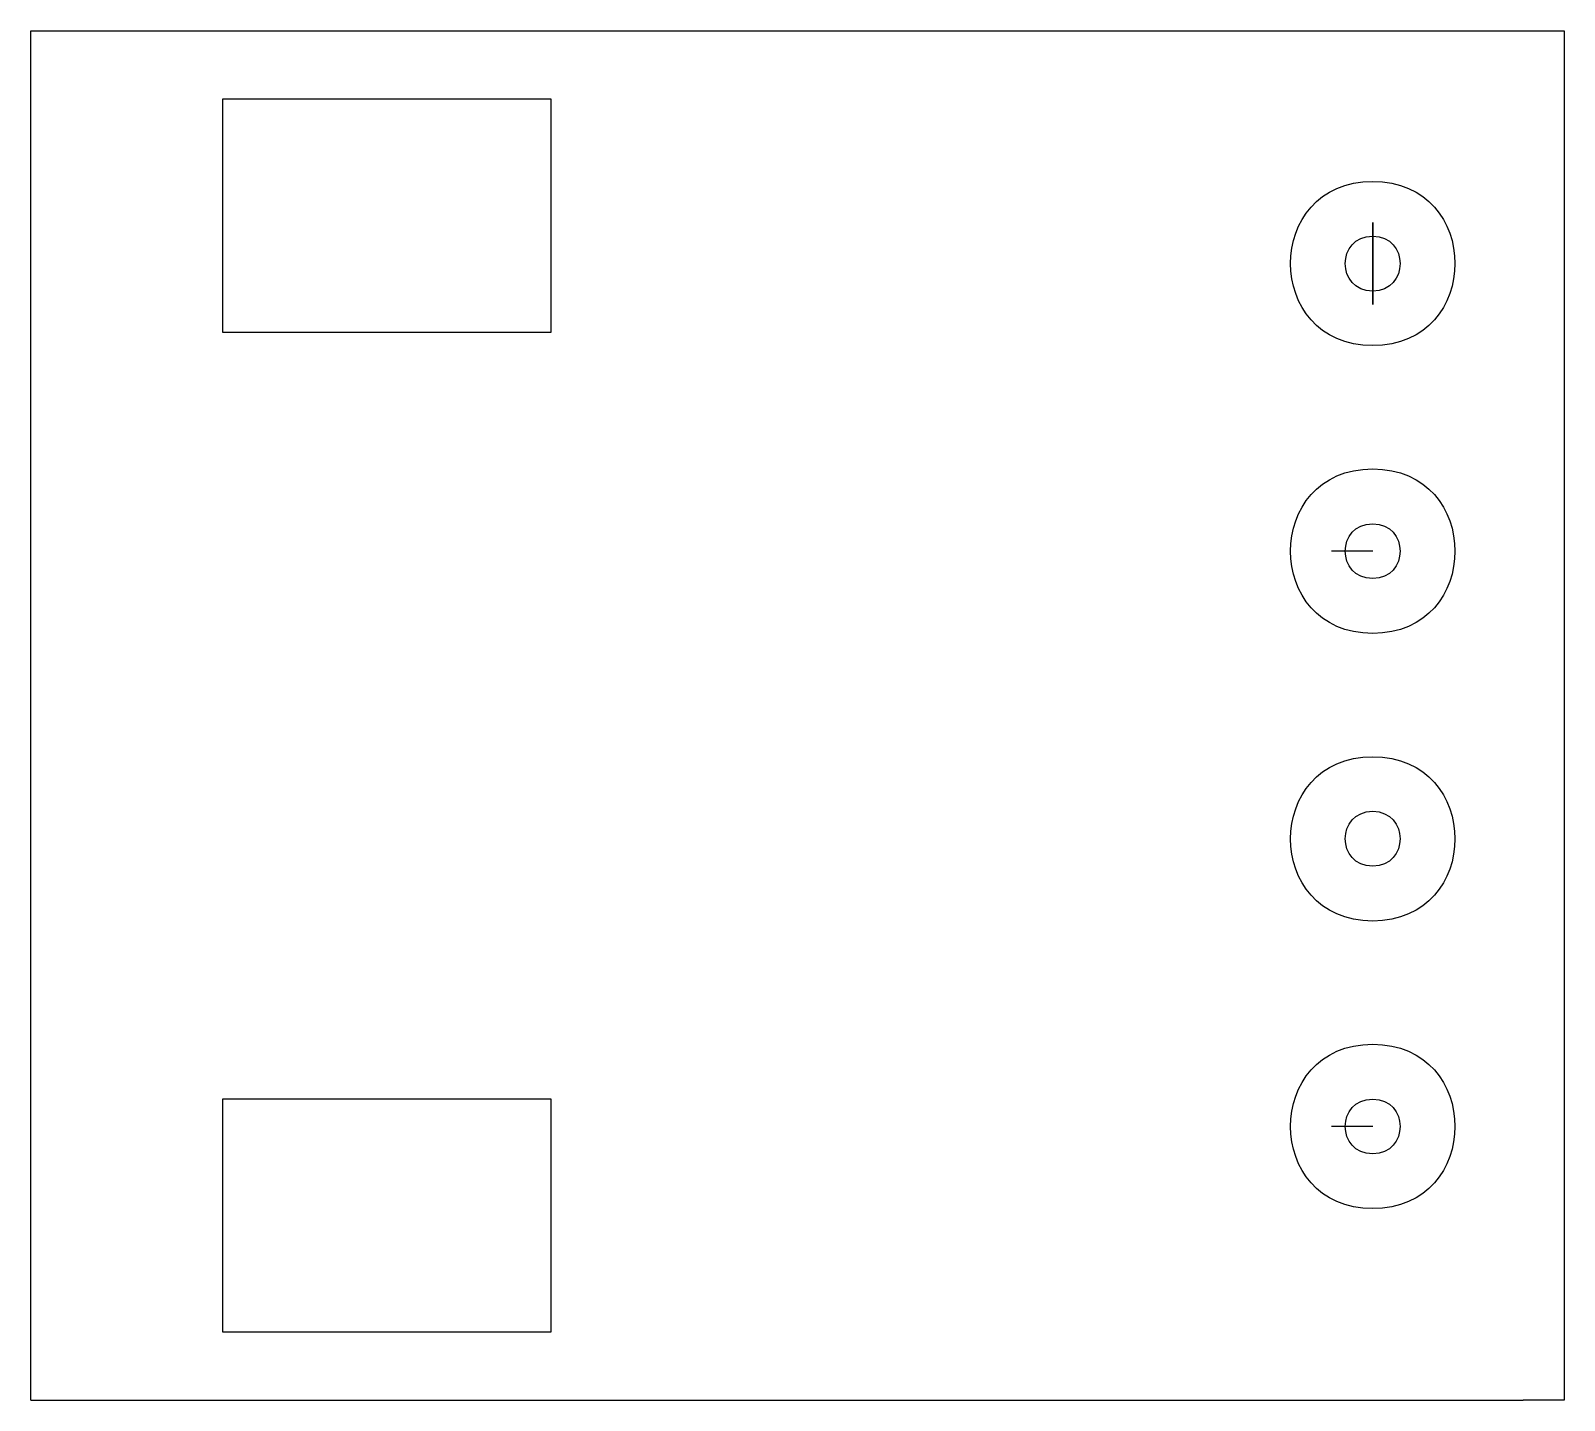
# Model space of a CAD drawing. Extents: x 93.19 to 102.67, y 136.87 to 145.34.
import ezdxf

# ---------------------------------------------------------------- set-up
doc = ezdxf.new("R2010")
doc.units = 0
doc.layers.add('Layer_1', color=7, linetype='CONTINUOUS')

msp = doc.modelspace()

# ---------------------------------------------------------------- linework, layer by layer
at = {"layer": 'Layer_1', "color": 7}
for points in [[(93.185923, 145.336558), (102.41459, 145.336558)], [(93.185923, 136.869891), (93.185923, 145.336558)], [(102.41459, 145.336558), (102.668237, 145.336558)], [(102.668237, 145.336558), (102.668237, 136.869891)], [(101.483256, 144.151577), (101.483256, 143.643224), (101.483256, 144.151577)], [(101.483256, 142.118872), (101.229609, 142.118872)], [(101.483256, 138.563577), (101.229609, 138.563577)], [(93.185923, 136.869891), (102.41459, 136.869891)], [(102.668237, 136.869891), (102.41459, 136.869891)]]:
    msp.add_lwpolyline(points, dxfattribs=at)
for points in [[(94.371256, 144.913577), (94.371256, 143.473538), (96.403962, 143.473538), (96.403962, 144.913577), (94.371256, 144.913577), (94.371256, 144.913577)], [(94.371256, 138.731852), (94.371256, 137.293224), (96.403962, 137.293224), (96.403962, 138.731852), (94.371256, 138.731852), (94.371256, 138.731852)]]:
    msp.add_lwpolyline(points, close=True, dxfattribs=at)
for points in [[(101.483256, 143.389577), (100.806629, 143.389577), (100.806629, 144.405224), (101.483256, 144.405224)], [(101.483256, 144.405224), (102.161295, 144.405224), (102.161295, 143.389577), (101.483256, 143.389577)], [(101.483256, 141.610519), (100.806629, 141.610519), (100.806629, 142.627577), (101.483256, 142.627577)], [(101.483256, 142.627577), (102.161295, 142.627577), (102.161295, 141.610519), (101.483256, 141.610519)], [(101.483256, 139.832872), (100.806629, 139.832872), (100.806629, 140.848519), (101.483256, 140.848519)], [(101.483256, 140.848519), (102.161295, 140.848519), (102.161295, 139.832872), (101.483256, 139.832872)], [(101.483256, 138.055224), (100.806629, 138.055224), (100.806629, 139.070872), (101.483256, 139.070872)], [(101.483256, 139.070872), (102.161295, 139.070872), (102.161295, 138.055224), (101.483256, 138.055224)]]:
    msp.add_open_spline(points, degree=3, dxfattribs=at)
at = {"layer": 'Layer_1', "color": 1}
for points in [[(101.483256, 143.727185), (101.257126, 143.727185), (101.257126, 144.066205), (101.483256, 144.066205)], [(101.483256, 144.066205), (101.709034, 144.066205), (101.709034, 143.727185), (101.483256, 143.727185)], [(101.483256, 141.949538), (101.257126, 141.949538), (101.257126, 142.288558), (101.483256, 142.288558)], [(101.483256, 142.288558), (101.709034, 142.288558), (101.709034, 141.949538), (101.483256, 141.949538)], [(101.483256, 140.171891), (101.257126, 140.171891), (101.257126, 140.51091), (101.483256, 140.51091)], [(101.483256, 140.51091), (101.709034, 140.51091), (101.709034, 140.171891), (101.483256, 140.171891)], [(101.483256, 138.394244), (101.257126, 138.394244), (101.257126, 138.731852), (101.483256, 138.731852)], [(101.483256, 138.731852), (101.709034, 138.731852), (101.709034, 138.394244), (101.483256, 138.394244)]]:
    msp.add_open_spline(points, degree=3, dxfattribs=at)

doc.saveas('drawing.dxf')
